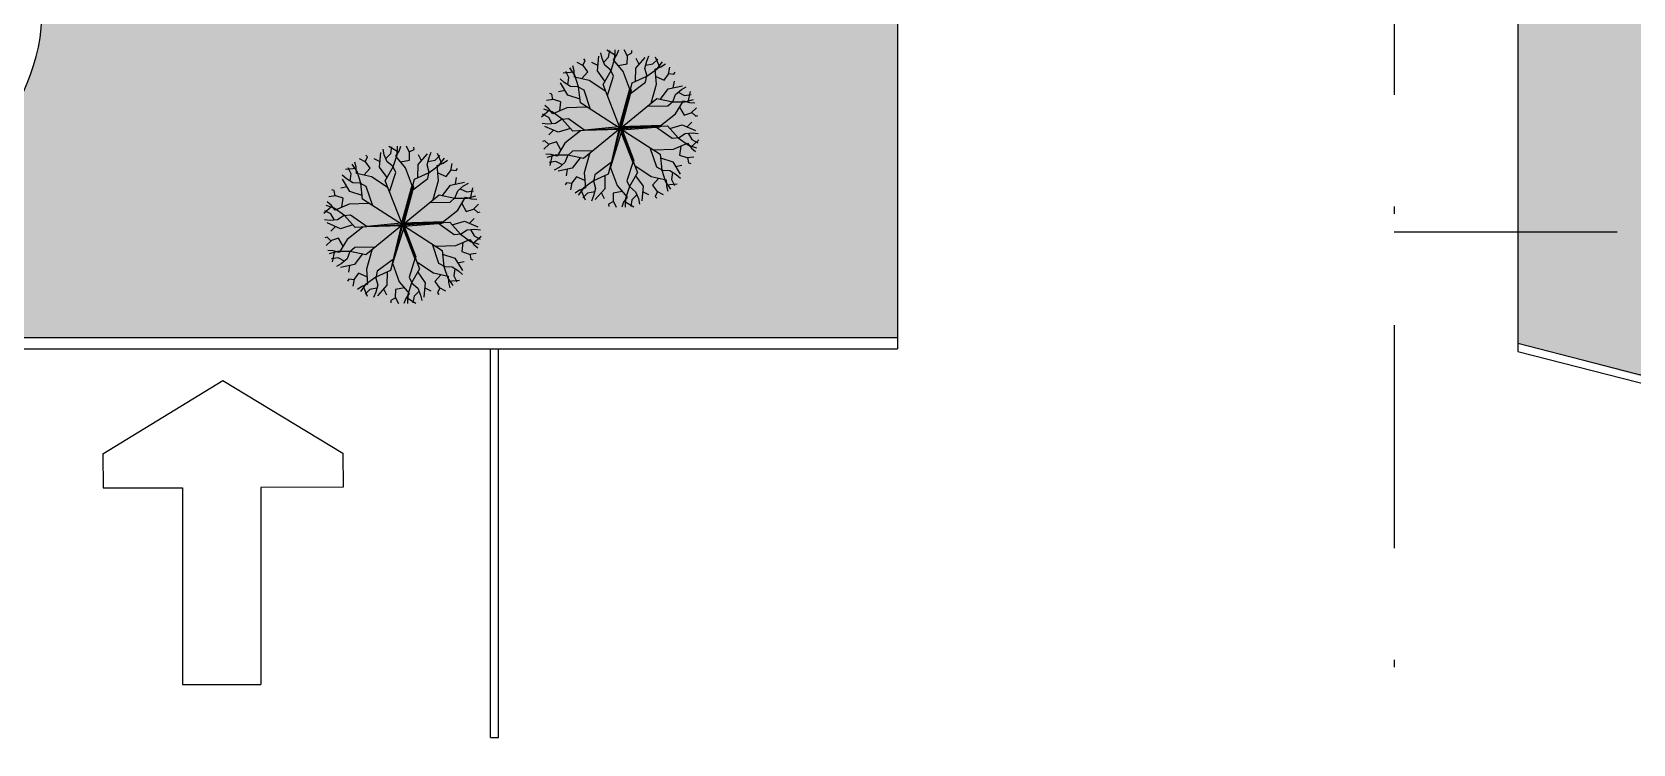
# Model space of a CAD drawing. Header units: millimetres. Extents: x -1615 to -538, y 177 to 397.
# Drawn here: x -765.28 to -743.76, y 247.89 to 257.47 of the extents above; entities that cross this region are included whole.
import ezdxf

# ---------------------------------------------------------------- set-up
doc = ezdxf.new("R2010")
doc.units = ezdxf.units.MM
doc.linetypes.add('DASHDOT', pattern=[1, 0.5, -0.25, 0, -0.25])
for name, color, linetype in [('010', 6, 'Continuous'), ('AUX', 8, 'Continuous'), ('CAJONES', 8, 'Continuous'), ('EJES', 4, 'DASHDOT'), ('MOB', 7, 'Continuous'), ('MUROS', 1, 'Continuous'), ('P-1', 1, 'Continuous')]:
    doc.layers.add(name, color=color, linetype=linetype)

# ---------------------------------------------------------------- blocks, each defined once
blk = doc.blocks.new('tree_pl01')
at = {"layer": '010'}
for p, q in [((-0.78, 1.712), (-0.796, 1.768)), ((-0.647, 1.687), (-0.78, 1.712)), ((-0.65, 1.67), (-0.625, 1.849)), ((-0.589, 1.488), (-0.65, 1.67)), ((-0.407, 1.786), (-0.492, 1.891)), ((-0.434, 1.336), (-0.286, 1.687)), ((-0.286, 1.687), (-0.407, 1.786)), ((-0.333, 1.709), (-0.405, 1.916)), ((-0.383, 1.766), (-0.201, 1.975)), ((-0.148, 1.454), (-0.333, 1.709)), ((-0.192, 1.794), (-0.272, 1.946)), ((-0.034, 1.707), (-0.192, 1.794)), ((-0.149, 1.456), (-0.039, 1.625)), ((-0.026, 1.814), (-0.039, 1.955)), ((-0.039, 1.625), (-0.026, 1.814)), ((0.182, 1.555), (0.038, 1.891)), ((0.13, 1.676), (0.248, 1.794)), ((0.397, 1.892), (0.417, 1.947)), ((0.49, 1.793), (0.397, 1.892)), ((0.42, 1.599), (0.478, 1.781)), ((0.478, 1.781), (0.603, 1.912)), ((0.742, 1.733), (0.735, 1.868)), ((0.782, 1.582), (0.742, 1.733)), ((0.75, 1.702), (1.02, 1.764)), ((0.757, 1.627), (0.82, 1.837)), ((0.757, 1.312), (0.757, 1.627)), ((0.921, 1.613), (0.946, 1.782)), ((1.067, 1.532), (1.14, 1.653)), ((-1.263, 1.135), (-1.444, 1.26)), ((-1.199, 1.286), (-1.353, 1.362)), ((-1.337, 1.152), (-1.313, 1.427)), ((-1.02, 1.309), (-1.199, 1.286)), ((-1.077, 1.4), (-1.17, 1.507)), ((-0.976, 1.24), (-1.077, 1.4)), ((-0.757, 1.313), (-1.07, 1.5)), ((-0.965, 1.038), (-0.976, 1.24)), ((-0.87, 1.38), (-0.843, 1.545)), ((-0.651, 1.004), (-0.757, 1.313)), ((-0.359, 1.515), (-0.589, 1.488)), ((-0.456, 0.834), (-0.434, 1.336)), ((-0.161, 1.297), (-0.138, 1.473)), ((0.137, 0.879), (-0.161, 1.297)), ((0.154, 1.181), (-0.148, 1.454)), ((0.086, 1.243), (0.182, 1.555)), ((0.143, 0.991), (0.456, 1.384)), ((0.623, 1.485), (0.42, 1.599)), ((0.456, 1.384), (0.782, 1.582)), ((0.654, 1.192), (0.776, 1.321)), ((0.757, 1.313), (0.946, 1.386)), ((0.841, 0.914), (0.757, 1.312)), ((0.998, 1.449), (0.921, 1.613)), ((0.946, 1.386), (1.067, 1.532)), ((1.083, 1.2), (1.164, 1.556)), ((1.112, 1.328), (1.277, 1.354)), ((1.455, 1.346), (1.504, 1.378)), ((1.472, 1.211), (1.455, 1.346)), ((1.455, 1.208), (1.634, 1.24)), ((-1.627, 0.874), (-1.673, 0.91)), ((-1.504, 0.932), (-1.627, 0.874)), ((-1.496, 0.917), (-1.582, 1.076)), ((-1.369, 1.153), (-1.499, 1.188)), ((-1.341, 0.806), (-1.496, 0.917)), ((-1.213, 1.145), (-1.369, 1.153)), ((-1.17, 0.963), (-1.341, 0.806)), ((-0.964, 1.038), (-1.263, 1.135)), ((-1.126, 0.773), (-1.213, 1.145)), ((-0.882, 0.903), (-0.967, 1.058)), ((-0.559, 0.994), (-0.964, 1.038)), ((-0.396, 0.739), (-0.882, 0.903)), ((0.086, -0.01), (-0.559, 0.994)), ((0.086, -0.01), (0.154, 1.181)), ((0.086, -0.01), (0.841, 0.914)), ((0.649, 0.679), (0.654, 1.192)), ((0.721, 0.766), (1.205, 0.9)), ((0.822, 1.003), (1.083, 1.2)), ((1.205, 0.9), (1.585, 0.868)), ((1.302, 1.095), (1.455, 1.208)), ((1.399, 0.884), (1.302, 1.095)), ((1.406, 0.665), (1.591, 0.919)), ((1.585, 0.868), (1.641, 1.014)), ((1.591, 0.919), (1.765, 1.052)), ((1.63, 0.984), (1.884, 0.876)), ((1.641, 1.014), (1.715, 1.127)), ((1.681, 0.634), (1.715, 0.812)), ((1.715, 0.812), (1.835, 0.934)), ((-1.684, 0.447), (-1.822, 0.479)), ((-1.373, 0.565), (-1.737, 0.532)), ((-1.584, 0.407), (-1.716, 0.284)), ((-1.508, 0.377), (-1.684, 0.447)), ((-1.504, 0.553), (-1.58, 0.702)), ((-1.026, 0.423), (-1.379, 0.221)), ((-1.106, 0.378), (-1.373, 0.565)), ((-0.849, 0.354), (-1.126, 0.773)), ((0.086, -0.01), (-1.026, 0.423)), ((0.947, 0.216), (1.252, 0.628)), ((1.239, 0.293), (1.406, 0.665)), ((1.252, 0.628), (1.427, 0.661)), ((1.407, 0.666), (1.602, 0.614)), ((1.602, 0.614), (1.786, 0.66)), ((1.604, 0.382), (1.879, 0.623)), ((1.703, 0.469), (1.851, 0.393)), ((1.786, 0.66), (1.916, 0.716)), ((-1.775, 0.076), (-1.901, 0.028)), ((-1.679, 0.123), (-1.898, 0.118)), ((-1.748, 0.094), (-1.891, 0.331)), ((-1.716, 0.284), (-1.885, 0.254)), ((-1.643, 0.161), (-1.775, 0.076)), ((-1.379, 0.221), (-1.679, 0.123)), ((-1.355, -0.088), (-1.643, 0.161)), ((-1.502, 0.039), (-1.548, -0.188)), ((-1.381, 0.22), (-1.508, 0.377)), ((-1.233, 0.16), (-1.394, 0.236)), ((-0.744, 0.314), (-1.233, 0.16)), ((0.086, -0.01), (1.239, 0.293)), ((1.055, 0.245), (1.526, 0.069)), ((1.277, 0.377), (1.604, 0.382)), ((1.526, 0.069), (1.814, -0.181)), ((1.673, -0.059), (1.719, 0.169)), ((1.719, 0.169), (1.91, 0.17)), ((1.91, 0.17), (2.073, 0.092)), ((1.925, 0.163), (1.99, 0.282)), ((1.99, 0.282), (2.049, 0.28)), ((-1.739, -0.19), (-1.902, -0.111)), ((-1.819, -0.301), (-1.878, -0.299)), ((-1.754, -0.182), (-1.819, -0.301)), ((-1.548, -0.188), (-1.739, -0.19)), ((-1.433, -0.402), (-1.708, -0.642)), ((-1.106, -0.397), (-1.433, -0.402)), ((-0.884, -0.264), (-1.355, -0.088)), ((-1.068, -0.313), (-1.235, -0.684)), ((-0.776, -0.236), (-1.081, -0.648)), ((0.086, -0.01), (-1.068, -0.313)), ((0.086, -0.01), (-0.67, -0.933)), ((0.086, -0.01), (0.017, -1.201)), ((0.019, -0.989), (0.1, -0.013)), ((0.063, -0.05), (0.019, -0.989)), ((0.086, -0.01), (1.197, -0.443)), ((0.086, -0.01), (0.73, -1.013)), ((0.915, -0.333), (1.404, -0.18)), ((1.02, -0.374), (1.297, -0.793)), ((1.197, -0.443), (1.55, -0.24)), ((1.277, -0.397), (1.544, -0.585)), ((1.404, -0.18), (1.565, -0.255)), ((1.55, -0.24), (1.85, -0.143)), ((1.552, -0.24), (1.679, -0.396)), ((1.679, -0.396), (1.855, -0.467)), ((1.755, -0.427), (1.887, -0.303)), ((1.814, -0.181), (1.946, -0.096)), ((1.85, -0.143), (2.069, -0.138)), ((1.887, -0.303), (2.056, -0.274)), ((1.919, -0.113), (2.062, -0.35)), ((1.946, -0.096), (2.072, -0.047)), ((-1.615, -0.68), (-1.745, -0.735)), ((-1.532, -0.489), (-1.68, -0.413)), ((-1.431, -0.633), (-1.615, -0.68)), ((-1.51, -0.653), (-1.544, -0.831)), ((-1.236, -0.685), (-1.431, -0.633)), ((-1.235, -0.684), (-1.42, -0.939)), ((-1.081, -0.648), (-1.256, -0.681)), ((-0.55, -0.786), (-1.034, -0.92)), ((-0.478, -0.699), (-0.483, -1.211)), ((0.567, -0.759), (1.053, -0.922)), ((1.297, -0.793), (1.384, -1.164)), ((1.544, -0.585), (1.908, -0.552)), ((1.675, -0.573), (1.751, -0.722)), ((1.855, -0.467), (1.993, -0.499)), ((-1.459, -1.004), (-1.713, -0.896)), ((-1.544, -0.831), (-1.664, -0.954)), ((-1.42, -0.939), (-1.594, -1.072)), ((-1.47, -1.034), (-1.544, -1.147)), ((-1.414, -0.888), (-1.47, -1.034)), ((-1.034, -0.92), (-1.414, -0.888)), ((-1.131, -1.114), (-1.284, -1.228)), ((-1.228, -0.904), (-1.131, -1.114)), ((-0.651, -1.023), (-0.912, -1.219)), ((-0.67, -0.933), (-0.586, -1.332)), ((0.028, -1.011), (-0.285, -1.404)), ((0.017, -1.201), (0.319, -1.474)), ((0.034, -0.899), (0.332, -1.316)), ((0.627, -0.854), (0.605, -1.356)), ((0.73, -1.013), (1.135, -1.057)), ((0.822, -1.023), (0.928, -1.332)), ((1.053, -0.922), (1.138, -1.078)), ((1.135, -1.057), (1.434, -1.154)), ((1.136, -1.058), (1.147, -1.259)), ((1.341, -0.983), (1.512, -0.825)), ((1.384, -1.164), (1.54, -1.173)), ((1.434, -1.154), (1.615, -1.279)), ((1.508, -1.171), (1.484, -1.447)), ((1.512, -0.825), (1.667, -0.936)), ((1.54, -1.173), (1.67, -1.208)), ((1.667, -0.936), (1.753, -1.096)), ((1.675, -0.951), (1.798, -0.894)), ((1.798, -0.894), (1.844, -0.93)), ((-1.284, -1.228), (-1.463, -1.26)), ((-1.284, -1.365), (-1.333, -1.398)), ((-1.301, -1.231), (-1.284, -1.365)), ((-0.941, -1.348), (-1.106, -1.374)), ((-0.912, -1.219), (-0.993, -1.576)), ((-0.896, -1.551), (-0.969, -1.672)), ((-0.775, -1.406), (-0.896, -1.551)), ((-0.827, -1.468), (-0.75, -1.632)), ((-0.586, -1.333), (-0.775, -1.406)), ((-0.285, -1.404), (-0.611, -1.601)), ((-0.611, -1.601), (-0.571, -1.753)), ((-0.483, -1.211), (-0.605, -1.341)), ((-0.586, -1.332), (-0.586, -1.646)), ((-0.452, -1.505), (-0.249, -1.618)), ((0.085, -1.262), (-0.011, -1.575)), ((-0.011, -1.575), (0.133, -1.911)), ((0.32, -1.475), (0.21, -1.645)), ((0.332, -1.316), (0.309, -1.493)), ((0.319, -1.474), (0.504, -1.729)), ((0.605, -1.356), (0.457, -1.707)), ((0.53, -1.535), (0.76, -1.508)), ((0.76, -1.508), (0.821, -1.689)), ((0.928, -1.332), (1.241, -1.52)), ((1.041, -1.4), (1.014, -1.565)), ((1.147, -1.259), (1.248, -1.42)), ((1.191, -1.328), (1.37, -1.306)), ((1.248, -1.42), (1.341, -1.526)), ((1.37, -1.306), (1.524, -1.382)), ((-0.579, -1.722), (-0.849, -1.784)), ((-0.75, -1.632), (-0.775, -1.802)), ((-0.586, -1.646), (-0.649, -1.856)), ((-0.571, -1.753), (-0.564, -1.887)), ((-0.307, -1.8), (-0.432, -1.931)), ((-0.319, -1.813), (-0.226, -1.912)), ((-0.249, -1.618), (-0.307, -1.8)), ((-0.226, -1.912), (-0.246, -1.966)), ((0.041, -1.696), (-0.077, -1.814)), ((0.21, -1.645), (0.197, -1.834)), ((0.197, -1.834), (0.21, -1.975)), ((0.205, -1.726), (0.363, -1.814)), ((0.363, -1.814), (0.443, -1.965)), ((0.554, -1.786), (0.372, -1.994)), ((0.457, -1.707), (0.578, -1.806)), ((0.504, -1.729), (0.576, -1.936)), ((0.578, -1.806), (0.663, -1.91)), ((0.821, -1.689), (0.796, -1.868)), ((0.818, -1.706), (0.951, -1.732)), ((0.951, -1.732), (0.967, -1.787))]:
    blk.add_line(p, q, dxfattribs=at)
for points in [[(0.119, 0.883), (0.038, 0.025), (0, -1.058)], [(0.05, -1.015), (0.125, -0.05), (1.059, 0.238), (0.107, 0.013), (0.138, 0.889)], [(0, 0), (-0.946, -0.263), (-0.864, -0.288), (0.069, -0.032)], [(0.194, -0.032), (0.939, -0.326), (0.902, -0.357), (0.125, -0.063)]]:
    blk.add_lwpolyline(points, dxfattribs=at)
blk = doc.blocks.new('HJSFLHSDGJHISDKGBGJKFAD')
at = {"layer": 'EJES', "color": 2, "ltscale": 6}
for p, q in [((1154.049, 285.731), (1154.049, 141.621)), ((1154.049, 177.19), (1166.645, 177.19))]:
    blk.add_line(p, q, dxfattribs=at)

msp = doc.modelspace()

# ---------------------------------------------------------------- hatches: boundary and pattern name
at = {"layer": 'MOB'}
h = msp.add_hatch(dxfattribs=at)
h.set_pattern_fill('AR-SAND', color=3, scale=0.03, style=0)
h.set_pattern_definition([(37.5, (-1402.8785, 253.7085), (-0.048001, 1.4682397), [0, -1.15824, 0, -1.2954, 0, -1.23825]), (7.5, (-1402.8785, 253.7085), (1.34857, 2.1504753), [0, -0.62484, 0, -1.04394, 0, -0.40005]), (327.5, (-1403.8158, 253.7085), (2.372977, 0.0043116), [0, -0.381, 0, -1.3716, 0, -1.7907]), (317.5, (-1403.8158, 253.7085), (2.2906694, 0.668788), [0, -0.1905, 0, -0.89916, 0, -1.0287])])
h.paths.add_polyline_path([(-758.837, 347.215), (-812.758, 335.518), (-812.758, 334.673), (-803.9, 334.673), (-803.9, 329.947), (-799.313, 325.307), (-782.89, 325.307), (-782.89, 328.837), (-770.72, 328.837), (-770.72, 325.456), (-758.098, 325.456), (-758.098, 303.87), (-760.597, 303.87), (-760.597, 297.006), (-760.508, 297.006), (-760.508, 296.905), (-758.397, 296.905), (-758.397, 296.975), (-757.997, 296.975), (-757.997, 296.575), (-758.097, 296.575), (-758.097, 283.471), (-757.975, 283.471), (-757.975, 283.071), (-758.375, 283.071), (-758.375, 283.155), (-760.375, 283.155), (-760.375, 283.044), (-760.597, 283.044), (-760.597, 279.854), (-760.455, 279.854), (-760.455, 279.705), (-746.972, 279.705), (-746.972, 272.855), (-749.274, 272.855), (-749.274, 265.205), (-745.307, 265.205), (-745.307, 253.28), (-736.306, 250.855), (-741.501, 261.951)])
h.paths.add_polyline_path([(-804.753, 325.526), (-813.904, 325.526), (-813.904, 323.04), (-804.753, 323.04, 1)])
h.paths.add_polyline_path([(-793.647, 300.355), (-811.904, 300.355, 0.414214), (-813.754, 298.505), (-813.754, 296.366, 0.414214), (-811.904, 294.516), (-809.75, 294.516), (-812.618, 297.384), (-810.638, 299.364), (-808.978, 297.704), (-806.998, 299.684), (-805.338, 298.024), (-803.678, 299.684), (-798.51, 294.516), (-796.147, 294.516), (-796.147, 296.613), (-796.208, 296.613), (-796.208, 297.013), (-795.808, 297.013), (-795.808, 296.905), (-793.688, 296.905), (-793.688, 297.074), (-793.647, 297.074)])
h.paths.add_polyline_path([(-803.388, 289.162), (-812.035, 289.162, 1), (-812.035, 285.962), (-803.388, 285.962, 1)])
h.paths.add_polyline_path([(-799.655, 280.258, 0.414214), (-800.005, 280.608), (-808.772, 280.608), (-808.772, 279.83), (-808.372, 279.83), (-808.372, 279.73), (-805.772, 279.73), (-805.772, 279.83), (-805.372, 279.83), (-805.372, 279.73), (-802.772, 279.73), (-802.772, 279.83), (-802.372, 279.83), (-802.372, 279.73), (-799.772, 279.73), (-799.772, 279.83), (-799.655, 279.83)], flags=17)
h.paths.add_polyline_path([(-808.722, 254.706), (-812.247, 254.706), (-812.247, 274.904), (-810.647, 274.904), (-810.647, 280.608), (-810.904, 280.608, 0.414214), (-813.754, 277.758), (-813.754, 253.219, 0.315329), (-806.85, 243.36), (-785.107, 237.258, 0.496821), (-778.947, 241.928), (-778.947, 245.98), (-808.722, 245.98)])
h.paths.add_polyline_path([(-753.647, 257.705), (-763.747, 257.705), (-763.747, 261.081), (-765.147, 261.081), (-765.147, 257.78, -1), (-770.297, 257.78), (-770.297, 261.081), (-772.147, 261.08), (-772.147, 257.774, 0.413999), (-767.725, 253.355), (-753.647, 253.355)], flags=17)
h.paths.add_polyline_path([(-754.727, 229.822, 0.978274), (-755.051, 228.667), (-737.051, 223.615), (-736.65, 225.175)])
h = msp.add_hatch(dxfattribs=at)
h.set_pattern_fill('GRASS', color=3, scale=0.05, style=0)
h.set_pattern_definition([(90, (-1505.3727, 255.352), (-0.898025, 0.898025), [0.238125, -1.557925]), (45, (-1505.3727, 255.352), (-0.8980256, 0.8980256), [0.238125, -1.031875]), (135, (-1505.3727, 255.352), (-0.8980256, -0.8980256), [0.238125, -1.031875])])
h.paths.add_polyline_path([(-758.837, 347.215), (-812.758, 335.518), (-812.758, 334.673), (-803.9, 334.673), (-803.9, 329.947), (-799.313, 325.307), (-782.89, 325.307), (-782.89, 328.837), (-770.72, 328.837), (-770.72, 325.456), (-758.098, 325.456), (-758.098, 303.87), (-760.597, 303.87), (-760.597, 297.006), (-760.508, 297.006), (-760.508, 296.905), (-758.397, 296.905), (-758.397, 296.975), (-757.997, 296.975), (-757.997, 296.575), (-758.097, 296.575), (-758.097, 283.471), (-757.975, 283.471), (-757.975, 283.071), (-758.375, 283.071), (-758.375, 283.155), (-760.375, 283.155), (-760.375, 283.044), (-760.597, 283.044), (-760.597, 279.854), (-760.455, 279.854), (-760.455, 279.705), (-746.972, 279.705), (-746.972, 272.855), (-749.274, 272.855), (-749.274, 265.205), (-745.307, 265.205), (-745.307, 253.28), (-736.306, 250.855), (-741.501, 261.951)])
h.paths.add_polyline_path([(-804.753, 325.526), (-813.904, 325.526), (-813.904, 323.04), (-804.753, 323.04, 1)])
h.paths.add_polyline_path([(-793.647, 300.355), (-811.904, 300.355, 0.414214), (-813.754, 298.505), (-813.754, 296.366, 0.414214), (-811.904, 294.516), (-809.75, 294.516), (-812.618, 297.384), (-810.638, 299.364), (-808.978, 297.704), (-806.998, 299.684), (-805.338, 298.024), (-803.678, 299.684), (-798.51, 294.516), (-796.147, 294.516), (-796.147, 296.613), (-796.208, 296.613), (-796.208, 297.013), (-795.808, 297.013), (-795.808, 296.905), (-793.688, 296.905), (-793.688, 297.074), (-793.647, 297.074)])
h.paths.add_polyline_path([(-803.388, 289.162), (-812.035, 289.162, 1), (-812.035, 285.962), (-803.388, 285.962, 1)])
h.paths.add_polyline_path([(-799.655, 280.258, 0.414214), (-800.005, 280.608), (-808.772, 280.608), (-808.772, 279.83), (-808.372, 279.83), (-808.372, 279.73), (-805.772, 279.73), (-805.772, 279.83), (-805.372, 279.83), (-805.372, 279.73), (-802.772, 279.73), (-802.772, 279.83), (-802.372, 279.83), (-802.372, 279.73), (-799.772, 279.73), (-799.772, 279.83), (-799.655, 279.83)], flags=17)
h.paths.add_polyline_path([(-808.722, 254.706), (-812.247, 254.706), (-812.247, 274.904), (-810.647, 274.904), (-810.647, 280.608), (-810.904, 280.608, 0.414214), (-813.754, 277.758), (-813.754, 253.219, 0.315329), (-806.85, 243.36), (-785.107, 237.258, 0.496821), (-778.947, 241.928), (-778.947, 245.98), (-808.722, 245.98)])
h.paths.add_polyline_path([(-753.647, 257.705), (-763.747, 257.705), (-763.747, 261.081), (-765.147, 261.081), (-765.147, 257.78, -1), (-770.297, 257.78), (-770.297, 261.081), (-772.147, 261.08), (-772.147, 257.774, 0.413999), (-767.725, 253.355), (-753.647, 253.355)], flags=17)
h.paths.add_polyline_path([(-754.727, 229.822, 0.978274), (-755.051, 228.667), (-737.051, 223.615), (-736.65, 225.175)])

# ---------------------------------------------------------------- linework, layer by layer
at = {"layer": 'AUX'}
for p, q in [((-767.725, 253.355), (-753.647, 253.355)), ((-767.725, 253.205), (-753.647, 253.205)), ((-764.332, 251.794), (-762.719, 252.779)), ((-762.719, 252.779), (-761.107, 251.8)), ((-764.332, 251.794), (-764.327, 251.337)), ((-761.107, 251.8), (-761.101, 251.343)), ((-764.327, 251.337), (-763.259, 251.337)), ((-763.259, 251.337), (-763.259, 248.688)), ((-761.101, 251.343), (-762.207, 251.339)), ((-762.207, 251.339), (-762.207, 248.688)), ((-763.259, 248.688), (-762.207, 248.688))]:
    msp.add_line(p, q, dxfattribs=at)
at = {"layer": 'AUX', "color": 7}
for p, q in [((-759.122, 247.977), (-759.122, 253.205)), ((-759.011, 247.977), (-759.011, 253.205)), ((-759.122, 247.977), (-759.011, 247.977))]:
    msp.add_line(p, q, dxfattribs=at)
at = {"layer": 'CAJONES'}
for p, q in [((-745.307, 265.205), (-745.307, 253.169)), ((-745.307, 253.28), (-736.456, 251.005)), ((-745.307, 253.169), (-736.306, 250.855))]:
    msp.add_line(p, q, dxfattribs=at)
at = {"layer": 'MUROS'}
msp.add_line((-753.647, 257.705), (-753.647, 253.205), dxfattribs=at)
msp.add_arc((-767.722, 257.78), 2.575, 180, 0, dxfattribs=at)

# ---------------------------------------------------------------- block references
msp.add_blockref('HJSFLHSDGJHISDKGBGJKFAD', (-1901.02, 77.59))
at = {"layer": 'P-1', "xscale": -0.5333333333332799, "yscale": 0.5333333333333492, "zscale": 0.5333333333333333, "rotation": 90}
for p in [(-757.381, 256.214), (-760.309, 254.918)]:
    msp.add_blockref('tree_pl01', p, dxfattribs=at)

doc.saveas('drawing.dxf')
